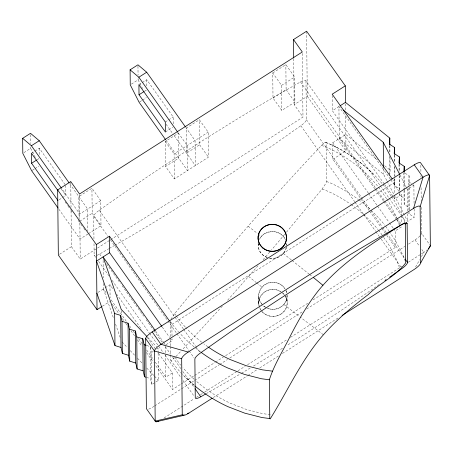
<?xml version="1.0" encoding="UTF-8"?>
<svg xmlns="http://www.w3.org/2000/svg" width="453" height="453" viewBox="0 0 453 453"><rect width="100%" height="100%" fill="white"/><g stroke="black" fill="none" stroke-linecap="round" stroke-linejoin="round"><path stroke-width="0.34" stroke-dasharray="2.27 1.7" d="M286.5 245.186L286.523 243.538M267.389 257.581C261.913 255.803 257.661 250.169 258.261 244.303M258.788 304.19C257.027 294.49 260.22 283.312 271.443 282.27C276.692 281.823 282.208 284.235 284.999 288.776M287.032 296.041C287.23 305.883 275.475 312.1 266.959 308.046M389.75 175.487L390.135 170.141L390.005 157.599M399.625 190.99L399.767 188.986L394.518 185.577L394.937 178.171M409.257 209.835L409.404 207.831L404.15 204.422L404.586 198.408L399.336 195L399.433 193.663M408.668 185.283L409.065 175.781L403.816 172.378L403.997 189.79M387.117 181.228L407.666 221.426L414.218 217.253L408.968 213.844L409.065 212.508M170.821 319.405L174.728 313.572C221.545 255.702 270.345 199.416 321.562 145.39L323.867 143.193L325.497 142.225L326.092 142.701L326.5 181.477L325.939 183.267L322.089 189.031L286.477 232.208M286.421 247.196C284.977 254.682 276.959 259.733 269.558 258.199M415.577 267.004L419.699 259.671M421.42 256.619L423.827 252.344A7.888 2.095 -35.3 0 0 427.1 249.92M259.416 239.461C264.11 229.212 280.679 229.048 285.26 239.433M284.716 234.297L271.421 250.045M269.733 252.038L262.247 260.713M257.995 265.73L226.834 301.149M222.31 306.171L182.853 349.127M170.6 355.056L170.651 359.993L171.24 360.469L175.118 357.377L180.923 351.188M93.964 238.81L93.726 216.251A7.888 2.095 -35.3 0 1 99.269 210.226L128.805 189.479A653.419 173.289 -35.3 0 1 270.82 98.93L300.486 81.908A7.888 2.095 -35.3 0 1 305.99 80.883L379.807 185.096M379.308 284.41L372.457 289.224A653.419 173.289 -35.3 0 1 286.63 345.662M305.99 80.883L306.398 119.694A7.888 2.095 -35.3 0 1 300.854 125.719L271.319 146.432A653.419 173.289 -35.3 0 1 129.298 236.981L115.379 244.971M23.93 152.633L30.668 148.335L30.657 146.97M131.376 84.133L138.114 79.836L138.097 78.471M31.472 153.25L39.332 148.233L64.904 184.337M138.912 84.745L141.721 82.956M142.282 82.599L146.778 79.734L173.159 116.982L173.239 124.326M37.191 159.683L38.873 158.607M144.632 91.178L146.319 90.107M32.214 170.413L34.462 168.98M35.023 168.624L38.952 166.121M139.66 101.914L141.908 100.481M142.469 100.124L146.398 97.616M165.3 121.993L168.103 120.204M168.669 119.847L173.159 116.982M59.083 199.796L61.891 198.006M62.452 197.65L65.821 195.498L65.713 185.487M165.402 132.01L172.701 127.355M88.482 233.674L100.991 225.696L100.725 200.662L91.931 188.244L78.828 196.602L79.054 218.159M165.571 166.5L165.305 141.466L178.408 133.108L178.675 158.148L165.571 166.5L174.365 178.918L208.431 157.197L208.17 132.163L199.377 119.745L186.274 128.097L186.534 153.131L199.637 144.779L199.377 119.745M272.751 72.961L285.854 64.609L294.648 77.027L294.909 102.061L281.806 110.413L273.012 97.995L272.751 72.961L281.545 85.379L281.806 110.413M100.725 200.662L79.762 214.031L61.88 188.776M174.365 178.918L174.099 153.878L208.17 132.163M281.545 85.379L294.648 77.027M79.688 221.257L92.191 213.278L91.931 188.244M273.012 97.995L286.115 89.643L285.854 64.609M87.888 234.054L80.022 239.065L58.89 209.224M59.53 254.269L71.438 246.675L71.059 210.594M110.606 239.728L302.983 117.078L294.19 104.66L307.293 96.302L306.607 31.212M71.438 246.675L80.232 259.093L96.908 248.459M97.503 248.08L110.011 240.107M384.206 183.901L332.372 110.725L338.923 106.546L340.565 107.871M98.052 292.378L104.603 288.204M105.198 287.825L109.96 284.784L113.227 289.393M369.206 210.571L332.881 159.292L332.712 142.769L345.815 134.416L377.553 159.994M102.389 306.245L109.541 301.687M332.881 159.292L345.984 150.94L345.611 114.909M172.015 336.081L171.891 324.376L394.642 182.361L393.011 180.056M158.12 353.181L158.403 380.35L151.851 384.529L151.517 352.479L153.301 351.341M156.874 349.065L158.069 348.306L158.108 352.485M407.558 210.979L407.332 189.382L413.883 185.203L411.55 183.691M166.109 344.693L172.066 340.899L172.044 338.833M393.589 197.151L394.818 198.884L401.364 194.705L399.325 191.823M155.237 362.14L165.849 377.123L172.4 372.944L158.527 353.351M313.131 299.852L395.322 247.451L395.152 230.928L401.703 226.749L400.48 225.022M155.843 365.843L172.576 389.467L180.911 384.15M181.511 383.77L194.014 375.797M194.614 375.418L214.864 362.508M215.458 362.128L223.199 357.19M225.583 355.673L307.774 303.267M154.167 406.245L152.972 407.004A7.888 2.095 -35.3 0 1 147.757 409.342M154.762 405.865L180.968 389.155M181.562 388.776L194.071 380.803M194.665 380.424L219.082 364.858M219.677 364.472L227.423 359.54M229.801 358.017L303.063 311.313M306.636 309.037L404.903 246.381M408.481 244.105L415.033 239.926A7.888 2.095 -35.3 0 0 420.327 235.503M164.15 417.904L193.929 398.917M196.313 397.394L199.886 395.118M200.481 394.739L204.054 392.462M204.648 392.083L237.406 371.194M238.001 370.814L245.152 366.262M247.531 364.739L286.84 339.676M290.413 337.4L401.788 266.392M408.34 262.213L420.848 254.241M421.443 253.861L423.827 252.344L421.426 248.957M213.278 397.547L247.264 375.882M247.859 375.497L256.8 369.795M259.784 367.898L279.456 355.35M282.44 353.453L339.076 317.338M96.829 255.339A7.888 2.095 -35.3 0 0 99.637 254.003L108.72 248.793M109.326 248.442L114.773 245.316M206.223 393.668L230.435 379.773A653.419 173.289 -35.3 0 0 240.622 373.759M182.746 414.546L184.773 414.076M270.231 414.631L262.825 413.663L246.523 409.506L230.781 403.436A140.968 133.68 -0.6 0 1 196.155 381.075M146.823 345.531L150.175 346.579L151.517 352.479M146.489 377.366L150.509 378.629L151.851 384.529M325.497 142.225C343.317 149.32 359.252 160.577 373.057 173.81L373.708 174.394M326.092 142.701L330.243 144.303A148.641 140.962 -0.6 0 1 382.643 184.229M321.562 145.39L327.525 147.689A140.843 133.567 -0.6 0 1 377.949 186.46M326.5 181.477L330.65 183.08A148.641 140.962 -0.6 0 1 358.244 199.422M322.089 189.031L328.029 191.325A140.968 133.68 -0.6 0 1 350.571 204.201M263.81 306.154L265.73 307.31M408.634 181.795L410.967 183.312M393.787 178.805L394.954 179.564M323.414 334.79L300.033 316.941M248.108 226.211L257.519 233.476M258.074 233.907L261.398 236.472M283.878 304.461L299.478 316.511M283.346 253.533L291.556 260.079M292.106 260.515L309.076 274.048M309.62 274.484L312.36 276.664M248.635 276.477L256.081 282.412M256.613 282.836L261.925 287.072M384.665 165.73L390.135 170.141M390.35 179.15L338.923 106.546L339.263 138.59L383.583 174.314L386.794 180.6M194.184 385.124L184.643 376.641M359.965 162.202L360.531 162.706M261.755 304.042L259.541 300.424L258.714 296.845M147.876 337.542L156.613 346.766M122.016 341.907L127.35 347.547M130.26 350.622L134.626 355.231M137.536 358.312L141.908 362.921M146.761 368.046L154.037 375.735M154.524 376.25L158.403 380.35M390.758 179.722L398.917 191.245M421.284 207.31L421.556 233.244L429.948 245.096M384.614 184.479L393.181 196.579M380.214 185.673L388.776 197.763M389.184 198.34L401.013 215.033M401.42 215.611L405.905 221.947M415.033 239.926L419.427 246.132M300.486 81.908L375.52 187.848M375.928 188.425L384.495 200.515M384.903 201.092L396.726 217.785M397.134 218.363L400.803 223.544M339.263 138.59L374.767 188.72M375.175 189.297L383.34 200.821M383.748 201.398L395.99 218.686M396.398 219.258L400.067 224.445M307.293 96.302L345.984 150.94M332.712 142.769L368.215 192.899M368.623 193.476L377.196 205.571M377.604 206.149L389.031 222.281M389.438 222.859L393.108 228.046M393.515 228.623L395.152 230.928M286.115 89.643L294.909 102.061M306.398 119.694L370.424 210.09M370.831 210.668L382.247 226.789M382.655 227.366L386.33 232.548M386.737 233.119L404.682 258.453M369.614 211.149L381.449 227.859M381.856 228.437L385.124 233.046M386.754 235.35L395.322 247.451M300.854 125.719L354.688 201.721M355.095 202.298L363.249 213.81M363.657 214.388L375.486 231.087M375.894 231.659L379.563 236.845M381.194 239.144L401.177 267.361M199.637 144.779L208.431 157.197M185.719 127.316L195.067 140.515L195.328 165.549L172.972 133.986M178.261 132.899L187.202 145.526L187.468 170.56L165.923 140.147M166.064 124.23L172.565 133.414M165.305 141.466L174.099 153.878M99.269 210.226L174.711 316.743M175.118 317.321L183.272 328.833M183.68 329.41L195.509 346.109M195.917 346.681L199.994 352.44M169.852 321.494L171.891 324.376M92.191 213.278L100.991 225.696M93.726 216.251L108.001 236.404M110.447 239.858L167.536 320.464M167.944 321.041L176.511 333.131M176.919 333.708L188.742 350.401M189.15 350.979L194.048 357.887M69.739 183.765L87.622 209.014L87.854 231.268M162.27 327.072L169.62 337.44M170.028 338.017L172.066 340.899M61.353 189.195L65.821 195.498M65.124 201.913L67.559 205.356M67.967 205.934L70.408 209.377M70.815 209.949L72.033 211.67M78.131 220.277L80.572 223.72M80.974 224.297L83.414 227.74M83.822 228.312L85.039 230.033M155.719 331.245L163.476 342.196M163.884 342.768L165.107 344.501M99.637 254.003L101.268 256.307M106.574 263.793L120.436 283.368M122.067 285.673L143.68 316.188M146.126 319.642L153.471 330.005M153.878 330.582L162.032 342.094M165.294 346.704L170.6 354.189M172.638 357.066L181.2 369.155M182.831 371.46L194.252 387.581M94.014 243.748L94.133 255.028L95.764 257.332M98.618 261.364L108.811 275.758M112.072 280.362L149.184 332.757M149.592 333.334L163.459 352.91M165.09 355.214L181.404 378.244M183.035 380.548L194.043 396.092M116.489 294.003L141.795 329.727M147.1 337.219L155.668 349.32M103.352 283.391L103.409 288.963L107.084 294.15M111.166 299.909L126.67 321.806M129.53 325.837L131.16 328.142M133.205 331.024L134.835 333.329M138.505 338.516L142.18 343.702M146.67 350.039L153.607 359.835M112.174 304.19L119.111 313.986M122.378 318.595L124.009 320.9M125.645 323.204L127.276 325.509M130.951 330.696L134.62 335.883M137.48 339.914L141.965 346.251M146.455 352.587L153.391 362.383M391.109 196.041L385.265 187.485A148.641 140.962 -0.6 0 0 383.091 184.767M391.494 196.608L394.999 201.744L401.511 214.507M386.585 198.742L379.665 188.607A140.843 133.567 -0.6 0 0 378.38 186.993M386.97 199.309L388.889 202.123L396.233 216.517L397.168 219.144M385.673 226.262L388.787 230.826M389.178 231.398L395.407 240.52L403.159 255.713L404.772 260.26M382.128 235.096L380.209 232.276A140.968 133.68 -0.6 0 0 378.493 230.124M383.668 237.349L389.438 245.803L396.794 260.209L400.05 269.376M174.728 313.572L175.894 315.282M176.285 315.854L178.233 318.702A140.843 133.567 -0.6 0 0 185.362 327.111M175.118 357.377L178.601 362.479A140.968 133.68 -0.6 0 0 180.753 365.163M170.651 359.993L173.086 363.555A148.641 140.962 -0.6 0 0 181.245 373.113M286.058 290.684L286.647 292.666M399.948 174.937L406.047 186.868M406.369 187.497L407.332 189.382M138.114 79.836L142.536 88.545M30.668 148.335L35.408 157.672M402.751 216.936L404.829 222.78M397.4 219.801L399.501 225.713M103.409 288.963L113.731 318.827M115.566 324.138L120.153 337.411M420.843 165.249L420.922 172.961M420.956 175.764L420.967 177.168M421.08 187.684L421.216 201.002M413.883 185.203L414.076 203.318M414.133 208.89L414.218 217.253M409.065 175.781L409.161 184.841M409.189 187.627L409.404 207.831M408.697 188.069L408.946 211.755M408.951 212.451L408.968 213.844M407.587 213.765L407.666 221.426M404.308 171.936L404.489 189.348M404.501 190.045L404.586 198.408M404.008 190.487L404.15 204.422M401.364 194.705L401.579 214.909M401.585 215.605L401.664 223.267M399.506 163.907L399.597 172.265M399.631 175.747L399.767 188.986M399.014 164.348L399.082 170.617M399.133 175.492L399.291 190.821M399.32 193.607L399.336 195M394.699 155.181L394.778 162.842M394.823 167.021L394.931 177.474M394.642 182.361L394.767 194.065M394.795 196.817L394.818 198.884M394.195 154.926L394.269 161.891M394.314 166.07L394.416 175.821M394.444 178.612L394.518 185.577M389.88 145.758L389.954 152.723M389.382 145.504L389.444 151.772M389.489 155.951L389.682 174.065M383.527 168.743L383.583 174.314M345.492 103.765L345.565 110.73M332.213 95.577L332.372 110.725M302.315 53.397L302.983 117.078M293.708 58.669L294.19 104.66M287.049 294.875L287.128 302.015M258.148 242.661L258.182 246.347M258.714 296.721L258.788 303.861M172.4 372.944L172.576 389.467M170.407 336.726L170.249 321.211L172.684 324.778A148.641 140.962 -0.6 0 0 178.482 331.749M170.441 339.546L170.504 345.888M170.515 346.596L170.594 354.354M165.532 346.466L165.849 377.123M150.181 347.275L150.509 378.629M146.778 79.734L146.851 87.078M137.967 66.178L138.063 75.056M121.206 310.741L121.251 314.926M109.96 284.784L110.096 297.864M103.108 260.401L103.295 277.814M79.558 194.711L79.819 219.473M79.858 223.006L80.232 259.093M70.759 181.585L71.025 207.055M39.332 148.233L39.4 154.909M30.527 134.683L30.617 143.556M351.143 204.603A140.968 133.68 -0.6 0 1 363.176 214.144M363.697 214.609A140.968 133.68 -0.6 0 1 378.057 229.592M358.787 199.83A148.641 140.962 -0.6 0 1 370.582 209.756M371.092 210.237A148.641 140.962 -0.6 0 1 384.807 225.169M194.082 379.212A140.968 133.68 -0.6 0 1 182.978 367.802M200.656 352.026A148.641 140.962 -0.6 0 1 194.665 347.338M194.122 346.89A148.641 140.962 -0.6 0 1 178.952 332.27M207.842 346.755A140.843 133.567 -0.6 0 1 203.878 343.878M201.664 342.179A140.843 133.567 -0.6 0 1 185.826 327.621M193.986 385.214A148.641 140.962 -0.6 0 1 181.721 373.629M284.603 295.084A14.253 13.516 -0.6 0 1 281.472 313.759A14.253 13.516 -0.6 0 1 261.721 311.217M261.353 310.747A14.253 13.516 -0.6 0 1 259.841 308.176M259.003 305.588A14.253 13.516 -0.6 0 1 265.141 291.63A14.253 13.516 -0.6 0 1 281.081 291.789M282.072 292.496A14.253 13.516 -0.6 0 1 284.235 294.614M421.556 233.244A7.888 2.095 -35.3 0 1 420.69 235.056M282.474 348.261A653.419 173.289 -35.3 0 1 253.238 366.2M250.232 368.012A653.419 173.289 -35.3 0 1 241.223 373.402M286.29 247.548A14.207 13.38 4.1 0 1 280.265 256.036A14.207 13.545 -5.8 0 1 269.609 258.182M285.339 239.541A14.207 13.38 4.1 0 0 264.433 233.68A14.207 13.545 -5.8 0 0 259.592 239.008M286.523 244.059A14.207 13.38 4.1 0 1 286.545 245.458M267.225 257.547A14.207 13.545 -5.8 0 1 258.227 243.544M266.624 307.898A14.207 13.38 4.1 0 0 280.798 307.106A14.207 13.545 -5.8 0 0 287.083 295.464M265.543 307.332A14.207 13.38 4.1 0 1 263.538 305.939M262.644 305.129A14.207 13.38 4.1 0 1 264.965 284.75A14.207 13.545 -5.8 0 1 285.611 289.784M285.871 290.322A14.207 13.545 -5.8 0 1 286.732 292.774M94.853 255.707A7.888 2.095 -35.3 0 1 94.133 255.028M282.751 293.176A14.202 13.471 -0.6 0 1 280.871 314.11A14.202 13.471 -0.6 0 1 259.728 307.853M259.518 307.31A14.202 13.471 -0.6 0 1 264.286 292.276A14.202 13.471 -0.6 0 1 280.82 291.715"/><path stroke-width="0.68" d="M293.697 57.961L293.504 39.57L306.607 31.212L345.305 85.849L345.475 102.372L389.801 138.097L389.365 144.111L394.62 147.519L394.688 154.484M394.62 147.519L394.184 153.533L399.433 156.942L399.506 163.907M399.433 156.942L398.997 162.955L404.252 166.359L404.303 171.24M403.866 171.71L404.252 166.359M404.829 222.78L405.288 224.082L405.695 262.859C396.177 276.019 379.75 283.012 368.3 294.552C352.27 306.687 336.704 319.642 323.414 334.79C301.319 359.858 287.768 390.877 270.186 418.906L269.773 418.555L269.365 379.778C274.337 364.178 283.442 350.078 290.628 335.413C298.725 319.739 307.525 304.308 318.544 290.475C341.279 262.519 372.564 243.386 402.451 224.059M145.662 338.578L154.456 350.996L155.192 421.092L182.253 414.806L181.67 358.725A7.888 2.095 -35.3 0 1 188.193 352.049L413.561 208.357L423.04 177.236L414.246 164.818L152.185 331.896A7.888 2.095 -35.3 0 0 145.662 338.578L146.398 408.68L155.192 421.092A7.888 2.095 -35.3 0 0 158.488 421.171M342.06 315.441L414.201 269.444A7.888 2.095 -35.3 0 0 420.729 262.763L420.141 206.687L429.614 175.566L420.82 163.148A7.888 2.095 -35.3 0 0 414.246 164.818M420.729 262.763L430.35 245.662L429.614 175.566A7.888 2.095 -35.3 0 0 423.04 177.236L160.979 344.314A7.888 2.095 -35.3 0 0 154.456 350.996L181.67 358.725M385.022 280.401L386.16 279.597M389.586 277.191L401.992 268.51A7.888 2.095 -35.3 0 0 407.536 262.485L407.128 223.674L406.313 222.519M58.075 208.074L31.653 170.77L22.809 153.346L22.65 138.329L30.51 133.318L39.252 140.724L68.924 182.616M165.521 139.575L139.099 102.27L130.249 84.847L130.096 69.824L137.955 64.813L146.698 72.225L185.311 126.744M22.65 138.329L31.393 145.736L39.252 140.724M130.096 69.824L138.833 77.237L146.698 72.225M57.961 200.509L31.574 163.261L36.631 160.039M139.02 94.762L138.912 84.745L165.3 121.993L165.402 132.01L139.02 94.762L144.071 91.54M101.795 306.624L97.033 309.659L58.335 255.028L57.656 189.937L70.759 181.585L79.552 194.003L302.298 51.982L293.504 39.57M97.033 309.659L96.347 244.569L109.45 236.217L169.445 320.917M345.305 85.849L332.202 94.201L392.196 178.901M109.45 236.217L109.626 252.74L96.523 261.092L114.643 313.527L114.977 345.571L121.008 347.462L122.35 353.363L128.386 355.254L129.728 361.154L135.758 363.046L137.1 368.946L143.137 370.837L144.479 376.737L145.815 377.156M340.118 105.787L345.475 102.372M182.253 414.806A7.888 2.095 -35.3 0 0 188.833 413.13L212.083 398.306M407.128 223.674A7.888 2.095 -35.3 0 0 401.618 224.699L371.958 241.721A653.419 173.289 -35.3 0 0 229.937 332.264L200.402 353.017A7.888 2.095 -35.3 0 0 194.864 359.042L195.266 397.819A7.888 2.095 -35.3 0 0 200.775 396.794L205.617 394.014M402.972 223.912L404.535 223.471L405.288 224.082M187.48 413.447L188.833 413.13M156.081 421.788L183.148 415.497M272.519 371.166L262.378 369.841L246.092 365.69L230.367 359.62A140.843 133.567 -0.6 0 1 208.42 347.157M269.365 379.778L261.489 378.748L244.297 374.365L227.706 367.961A148.641 140.962 -0.6 0 1 201.206 352.428M269.773 418.555L261.896 417.524L244.705 413.142L228.108 406.737A148.641 140.962 -0.6 0 1 195.067 386.12M188.193 352.049L160.979 344.314L152.185 331.896M114.643 313.527L120.674 315.418L122.016 321.319L122.35 353.363M122.016 321.319L128.046 323.21L129.388 329.11L129.728 361.154M129.388 329.11L135.424 331.001L136.766 336.902L137.1 368.946M136.766 336.902L142.797 338.787L144.139 344.693L144.479 376.737M144.139 344.693L146.149 345.322M313.453 277.536L322.893 285.271M343.306 110.073L383.249 142.27L399.625 174.309M146.908 336.517L121.194 309.348L103.074 256.919L155.311 330.667M405.09 259.031L407.536 262.485M138.833 77.237L177.853 132.327M109.626 252.74L161.863 326.494M31.393 145.736L61.472 188.205M57.656 189.937L96.347 244.569M57.854 190.498L31.472 153.25L31.574 163.261M195.067 388.736L200.775 396.794M96.857 293.136L114.977 345.571M389.801 138.097L389.874 145.062M383.249 142.27L383.51 167.35M142.797 338.787L143.137 370.837M135.424 331.001L135.758 363.046M128.046 323.21L128.386 355.254M120.674 315.418L121.008 347.462M430.35 245.662A7.888 2.095 -35.3 0 1 428.691 248.403M413.561 208.357A7.888 2.095 -35.3 0 1 420.141 206.687M263.199 248.238A14.253 13.516 -0.6 0 0 286.347 240.073A14.253 13.516 -0.6 0 0 267.338 225.158A14.253 13.516 -0.6 0 0 263.199 248.238M262.933 248.001A14.202 13.471 -0.6 0 0 286.211 240.43A14.202 13.471 -0.6 0 0 267.683 225.107A14.202 13.471 -0.6 0 0 262.933 248.001"/></g></svg>
